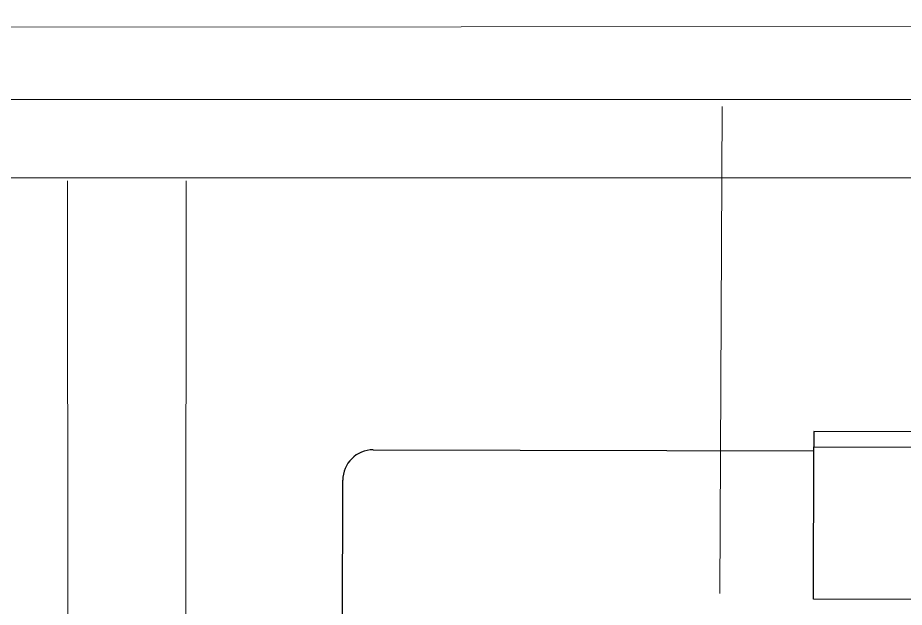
# Paper-space layout 'office1 floor1' of a CAD drawing. Header units: inches. Extents: x 0.3 to 10.8, y 1.4 to 4.2.
# Drawn here: x 2.1029 to 2.3443, y 4.0258 to 4.1865 of the extents above; entities that cross this region are included whole.
import ezdxf

# ---------------------------------------------------------------- set-up
doc = ezdxf.new("R2010")
doc.units = ezdxf.units.IN
doc.header["$MEASUREMENT"] = 0
doc.layers.get('0').update_dxf_attribs({"lineweight": 0})
doc.layers.add('WALL 1 100', color=250, linetype='Continuous', lineweight=9)
doc.layers.add('провода', color=1, linetype='Continuous', lineweight=5)

psp = doc.layouts.new('office1 floor1')

# ---------------------------------------------------------------- linework, layer by layer
at = {"color": 7, "linetype": 'ByBlock', "lineweight": -2}
for p, q in [((2.31971, 4.07372), (2.3197, 4.06957)), ((2.52726, 4.07321), (2.31971, 4.07372)), ((2.3196, 4.02805), (2.3197, 4.06957)), ((2.3197, 4.06957), (2.52725, 4.06906)), ((2.19971, 4.06875), (2.3197, 4.06846)), ((2.19125, 4.00254), (2.19139, 4.06047)), ((2.52715, 4.02755), (2.3196, 4.02805))]:
    psp.add_line(p, q, dxfattribs=at)
psp.add_arc((2.19969, 4.06045), 0.0083, 89.8612, 179.8612, dxfattribs=at)
at = {"layer": 'WALL 1 100', "color": 0}
for p, q in [((0.27958, 4.18254), (5.52404, 4.18647)), ((2.11642, 4.14205), (2.11662, 3.69305)), ((2.14877, 4.14201), (2.14844, 3.69298))]:
    psp.add_line(p, q, dxfattribs=at)
psp.add_lwpolyline([(5.52404, 4.14287), (0.31925, 4.14287)], dxfattribs=at)
at = {"layer": 'провода', "color": 1}
for p, q in [((3.74371, 4.16455), (0.29756, 4.16374)), ((2.29413, 4.02963), (2.2947, 4.16232))]:
    psp.add_line(p, q, dxfattribs=at)

doc.saveas('drawing.dxf')
